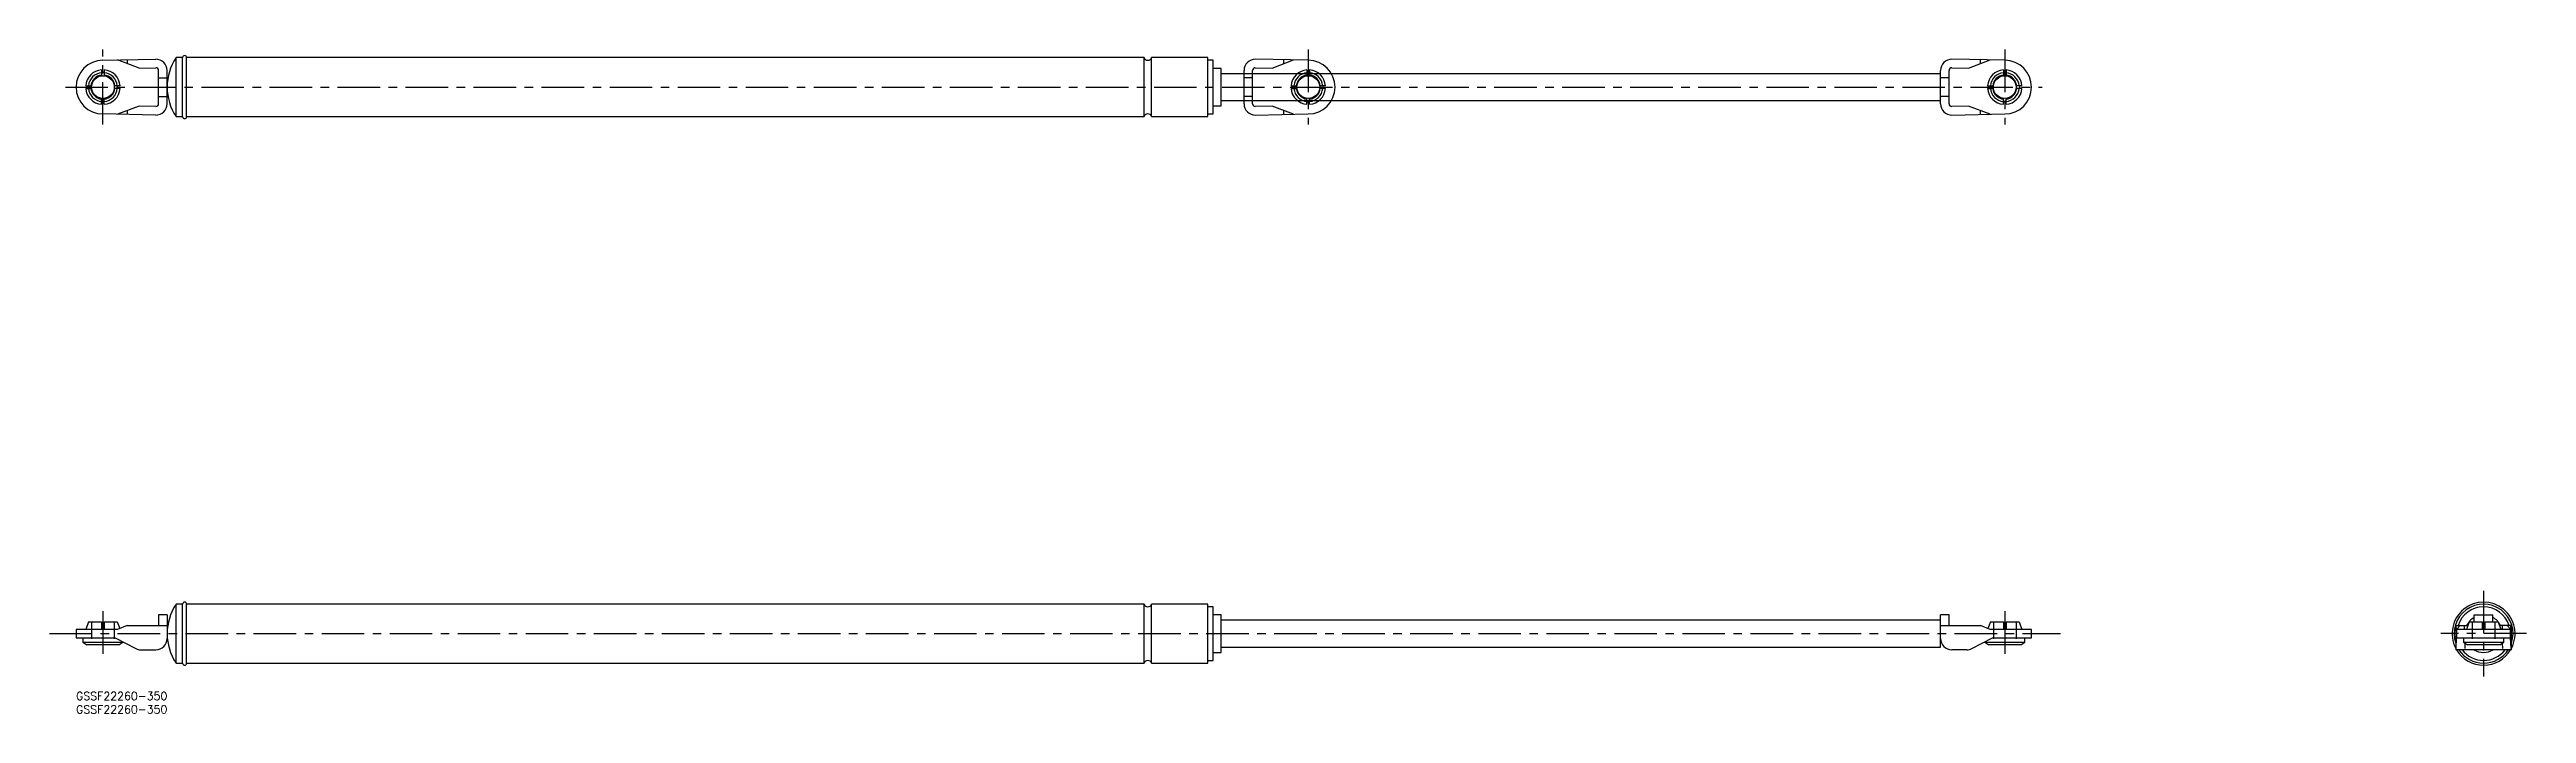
# Model space of a CAD drawing. Extents: x -10 to 915, y -8 to 240.
import ezdxf

# ---------------------------------------------------------------- set-up
doc = ezdxf.new("R2010")
doc.units = 0
doc.header["$LTSCALE"] = 0.5
doc.linetypes.add('CENTER', pattern=[50.8, 31.75, -6.35, 6.35, -6.35])
doc.linetypes.add('DASHED', pattern=[19.05, 12.7, -6.35])
for name, color, linetype in [('MSM_CENTER', 1, 'CENTER'), ('MSM_CONTINUOUS', 7, 'CONTINUOUS'), ('MSM_DASHED', 4, 'DASHED'), ('MSM_PART_NUMBER', 7, 'CONTINUOUS')]:
    doc.layers.add(name, color=color, linetype=linetype)
doc.styles.get("Standard").update_dxf_attribs({"font": 'txt.shx', "height": 3, "bigfont": 'bigfont.shx'})

# ---------------------------------------------------------------- blocks, each defined once
blk = doc.blocks.new('*U21')
at = {"layer": 'MSM_PART_NUMBER'}
blk.add_text('GSSF22260-350', height=3, dxfattribs=at).set_placement((0, -3))
blk = doc.blocks.new('*U22')
at = {"layer": 'MSM_PART_NUMBER'}
blk.add_text('GSSF22260-350', height=3, dxfattribs=at).set_placement((0, -8))

msp = doc.modelspace()

# ---------------------------------------------------------------- linework, layer by layer
at = {"layer": 'MSM_CENTER'}
for p, q in [((10, 211.62), (10, 239.62)), ((460, 239.62), (460, 211.62)), ((720, 239.62), (720, 211.62)), ((-4, 225.62), (734, 225.62)), ((898.76, 37.75), (898.76, 5.75)), ((10, 30.15), (10, 13.55)), ((720, 30.15), (720, 13.55)), ((-9.92, 21.75), (740.78, 21.75)), ((914.76, 21.75), (882.76, 21.75))]:
    msp.add_line(p, q, dxfattribs=at)
at = {"layer": 'MSM_CONTINUOUS'}
for p, q in [((9.5, 232.04), (9.5, 229.84)), ((10, 235.62), (29.71, 236.03)), ((10.5, 232.04), (10.5, 229.84)), ((23.5, 232.7), (15.5, 235.74)), ((19.09, 235.81), (19.09, 234.38)), ((23.5, 232.7), (29.78, 232.83)), ((30.8, 219.41), (30.8, 231.83)), ((34, 219.41), (34, 231.83)), ((39.75, 236.62), (37.3, 236.62)), ((37.3, 214.62), (37.3, 236.62)), ((39.75, 214.62), (39.75, 236.62)), ((398.67, 236.62), (41.25, 236.62)), ((41.25, 214.62), (41.25, 236.62)), ((398.67, 214.62), (398.67, 236.62)), ((422.5, 236.62), (401.5, 236.62)), ((401.5, 214.62), (401.5, 236.62)), ((422.5, 214.62), (422.5, 236.62)), ((424.5, 235.62), (422.5, 235.62)), ((424.5, 215.62), (424.5, 235.62)), ((427.5, 232.62), (424.5, 232.62)), ((427.5, 218.62), (427.5, 232.62)), ((436, 219.41), (436, 231.83)), ((439.2, 219.41), (439.2, 231.83)), ((440.22, 232.83), (446.5, 232.7)), ((460, 235.62), (440.29, 236.03)), ((446.5, 232.7), (454.5, 235.74)), ((450.91, 234.38), (450.91, 235.81)), ((459.5, 232.04), (459.5, 229.84)), ((460.5, 232.04), (460.5, 229.84)), ((696, 219.41), (696, 231.83)), ((699.2, 219.41), (699.2, 231.83)), ((700.22, 232.83), (706.5, 232.7)), ((720, 235.62), (700.29, 236.03)), ((706.5, 232.7), (714.5, 235.74)), ((710.91, 234.38), (710.91, 235.81)), ((719.5, 232.04), (719.5, 229.84)), ((720.5, 232.04), (720.5, 229.84)), ((3.58, 226.12), (5.78, 226.12)), ((3.58, 225.12), (5.78, 225.12)), ((4.5, 225.62), (4.52, 226.12)), ((4.52, 225.12), (4.5, 225.62)), ((16.42, 226.12), (14.22, 226.12)), ((16.42, 225.12), (14.22, 225.12)), ((30.8, 229.12), (34, 229.12)), ((30.8, 222.12), (34, 222.12)), ((696, 230.62), (427.5, 230.62)), ((439.2, 229.12), (436, 229.12)), ((439.2, 222.12), (436, 222.12)), ((453.58, 226.12), (455.78, 226.12)), ((453.58, 225.12), (455.78, 225.12)), ((466.42, 226.12), (464.22, 226.12)), ((466.42, 225.12), (464.22, 225.12)), ((465.48, 226.12), (465.5, 225.62)), ((465.5, 225.62), (465.48, 225.12)), ((699.2, 229.12), (696, 229.12)), ((699.2, 222.12), (696, 222.12)), ((713.58, 226.12), (715.78, 226.12)), ((713.58, 225.12), (715.78, 225.12)), ((726.42, 226.12), (724.22, 226.12)), ((726.42, 225.12), (724.22, 225.12)), ((725.48, 226.12), (725.5, 225.62)), ((725.5, 225.62), (725.48, 225.12)), ((9.5, 219.2), (9.5, 221.4)), ((29.71, 215.21), (10, 215.62)), ((10.5, 219.2), (10.5, 221.4)), ((23.5, 218.54), (15.5, 215.51)), ((19.09, 216.87), (19.09, 215.43)), ((29.78, 218.41), (23.5, 218.54)), ((37.3, 214.62), (39.75, 214.62)), ((41.25, 214.62), (398.67, 214.62)), ((401.5, 214.62), (422.5, 214.62)), ((422.5, 215.62), (424.5, 215.62)), ((424.5, 218.62), (427.5, 218.62)), ((427.5, 220.62), (696, 220.62)), ((446.5, 218.54), (440.22, 218.41)), ((440.29, 215.21), (460, 215.62)), ((454.5, 215.51), (446.5, 218.54)), ((450.91, 215.43), (450.91, 216.87)), ((459.5, 219.2), (459.5, 221.4)), ((460.5, 219.2), (460.5, 221.4)), ((706.5, 218.54), (700.22, 218.41)), ((700.29, 215.21), (720, 215.62)), ((714.5, 215.51), (706.5, 218.54)), ((710.91, 215.43), (710.91, 216.87)), ((719.5, 219.2), (719.5, 221.4)), ((720.5, 219.2), (720.5, 221.4)), ((34, 28.75), (30.8, 28.75)), ((30.8, 28.75), (30.8, 24.75)), ((34, 28.75), (34, 19.95)), ((39.75, 32.75), (37.3, 32.75)), ((37.3, 10.75), (37.3, 32.75)), ((39.75, 10.75), (39.75, 32.75)), ((398.67, 32.75), (41.25, 32.75)), ((41.25, 10.75), (41.25, 32.75)), ((398.67, 10.75), (398.67, 32.75)), ((422.5, 32.75), (401.5, 32.75)), ((401.5, 10.75), (401.5, 32.75)), ((422.5, 10.75), (422.5, 32.75)), ((424.5, 31.75), (422.5, 31.75)), ((424.5, 11.75), (424.5, 31.75)), ((427.5, 28.75), (424.5, 28.75)), ((427.5, 14.75), (427.5, 28.75)), ((696, 16.75), (696, 28.75)), ((699.2, 28.75), (696, 28.75)), ((699.2, 24.75), (699.2, 28.75)), ((895.26, 26.15), (895.26, 28.75)), ((895.26, 28.75), (902.26, 28.75)), ((902.26, 26.15), (902.26, 28.75)), ((0, 23.35), (0, 20.15)), ((15.5, 23.35), (0, 23.35)), ((0, 20.15), (14.54, 20.15)), ((2.5, 20.15), (2.5, 18.55)), ((2.5, 18.55), (4, 17.55)), ((2.5, 18.55), (17.5, 18.55)), ((4.62, 26.15), (3.58, 23.35)), ((4.62, 26.15), (9.5, 26.15)), ((9.5, 26.15), (9.5, 23.35)), ((10.5, 26.15), (15.38, 26.15)), ((10.5, 26.15), (10.5, 23.35)), ((14.54, 20.15), (22.3, 16.21)), ((15.38, 26.15), (16.3, 23.66)), ((19.09, 24.75), (15.5, 23.35)), ((16, 17.55), (17.5, 18.55)), ((17.5, 18.55), (17.5, 18.65)), ((19.09, 24.75), (34, 24.75)), ((696, 26.75), (427.5, 26.75)), ((696, 24.75), (710.91, 24.75)), ((707.7, 16.21), (715.46, 20.15)), ((714.5, 23.35), (710.91, 24.75)), ((712.5, 18.65), (712.5, 18.55)), ((712.5, 18.55), (714, 17.55)), ((712.5, 18.55), (727.5, 18.55)), ((714.62, 26.15), (713.7, 23.66)), ((730, 23.35), (714.5, 23.35)), ((714.62, 26.15), (719.5, 26.15)), ((715.46, 20.15), (730, 20.15)), ((719.5, 26.15), (719.5, 23.35)), ((720.5, 26.15), (725.38, 26.15)), ((720.5, 26.15), (720.5, 23.35)), ((725.38, 26.15), (726.42, 23.35)), ((726, 17.55), (727.5, 18.55)), ((727.5, 18.55), (727.5, 20.15)), ((730, 20.15), (730, 23.35)), ((888.35, 24.75), (888.35, 15.75)), ((888.35, 24.75), (892.86, 24.75)), ((888.51, 16.21), (888.67, 20.15)), ((888.65, 23.35), (888.57, 24.75)), ((890.01, 24.75), (888.65, 23.35)), ((908.88, 23.35), (888.65, 23.35)), ((888.67, 20.15), (908.86, 20.15)), ((888.76, 20.15), (888.76, 23.35)), ((891.26, 20.15), (891.26, 18.55)), ((891.26, 18.55), (892.76, 17.55)), ((891.26, 18.55), (906.26, 18.55)), ((891.68, 23.35), (891.68, 24.75)), ((893.38, 26.15), (892.34, 23.35)), ((893.38, 26.15), (898.26, 26.15)), ((898.26, 26.15), (898.26, 23.35)), ((899.26, 26.15), (904.14, 26.15)), ((899.26, 26.15), (899.26, 23.35)), ((904.14, 26.15), (905.18, 23.35)), ((909.17, 24.75), (904.66, 24.75)), ((904.76, 17.55), (906.26, 18.55)), ((905.84, 23.35), (905.84, 24.75)), ((906.26, 18.55), (906.26, 20.15)), ((907.52, 24.75), (908.88, 23.35)), ((908.76, 20.15), (908.76, 23.35)), ((909.02, 16.21), (908.86, 20.15)), ((908.88, 23.35), (908.95, 24.75)), ((909.17, 15.75), (909.17, 24.75)), ((16, 17.55), (4, 17.55)), ((24.2, 15.75), (29.8, 15.75)), ((37.3, 10.75), (39.75, 10.75)), ((41.25, 10.75), (398.67, 10.75)), ((401.5, 10.75), (422.5, 10.75)), ((422.5, 11.75), (424.5, 11.75)), ((424.5, 14.75), (427.5, 14.75)), ((427.5, 16.75), (696, 16.75)), ((705.8, 15.75), (700.2, 15.75)), ((726, 17.55), (714, 17.55)), ((909.17, 15.75), (888.35, 15.75)), ((891.79, 18.2), (891.71, 16.21)), ((904.76, 17.55), (892.76, 17.55)), ((905.74, 18.2), (905.82, 16.21))]:
    msp.add_line(p, q, dxfattribs=at)
for points in [[(888.47, 15.75, 0), (888.47, 15.75, 0), (888.47, 15.75, 0), (888.47, 15.75, 0), (888.47, 15.75, 0), (888.47, 15.75, 0), (888.47, 15.75, 0), (888.47, 15.75, 0), (888.47, 15.75, 0), (888.47, 15.75, 0), (888.47, 15.75, 0), (888.47, 15.75, 0), (888.47, 15.75, 0), (888.47, 15.75, 0), (888.47, 15.76, 0), (888.47, 15.76, 0), (888.47, 15.76, 0), (888.47, 15.76, 0), (888.47, 15.76, 0), (888.47, 15.76, 0), (888.47, 15.76, 0), (888.47, 15.76, 0), (888.47, 15.76, 0), (888.47, 15.77, 0), (888.47, 15.77, 0), (888.47, 15.77, 0), (888.47, 15.77, 0), (888.47, 15.77, 0), (888.48, 15.77, 0), (888.48, 15.77, 0), (888.48, 15.78, 0), (888.48, 15.78, 0), (888.48, 15.78, 0), (888.48, 15.78, 0), (888.48, 15.78, 0), (888.48, 15.78, 0), (888.48, 15.79, 0), (888.48, 15.79, 0), (888.48, 15.79, 0), (888.48, 15.79, 0), (888.48, 15.8, 0), (888.48, 15.8, 0), (888.48, 15.8, 0), (888.48, 15.8, 0), (888.48, 15.8, 0), (888.48, 15.81, 0), (888.48, 15.81, 0), (888.48, 15.81, 0), (888.48, 15.82, 0), (888.48, 15.82, 0), (888.48, 15.82, 0), (888.48, 15.82, 0), (888.48, 15.83, 0), (888.48, 15.83, 0), (888.48, 15.83, 0), (888.48, 15.84, 0), (888.48, 15.84, 0), (888.48, 15.84, 0), (888.48, 15.85, 0), (888.49, 15.85, 0), (888.49, 15.85, 0), (888.49, 15.86, 0), (888.49, 15.86, 0), (888.49, 15.86, 0), (888.49, 15.87, 0), (888.49, 15.87, 0), (888.49, 15.87, 0), (888.49, 15.88, 0), (888.49, 15.88, 0), (888.49, 15.88, 0), (888.49, 15.89, 0), (888.49, 15.89, 0), (888.49, 15.9, 0), (888.49, 15.9, 0), (888.49, 15.9, 0), (888.49, 15.91, 0), (888.49, 15.91, 0), (888.49, 15.92, 0), (888.49, 15.92, 0), (888.49, 15.93, 0), (888.49, 15.93, 0), (888.49, 15.93, 0), (888.49, 15.94, 0), (888.49, 15.94, 0), (888.49, 15.95, 0), (888.49, 15.95, 0), (888.49, 15.96, 0), (888.49, 15.96, 0), (888.49, 15.97, 0), (888.49, 15.97, 0), (888.49, 15.98, 0), (888.49, 15.98, 0), (888.5, 15.99, 0), (888.5, 15.99, 0), (888.5, 16, 0), (888.5, 16, 0), (888.5, 16.01, 0), (888.5, 16.01, 0), (888.5, 16.02, 0), (888.5, 16.03, 0), (888.5, 16.03, 0), (888.5, 16.04, 0), (888.5, 16.04, 0), (888.5, 16.05, 0), (888.5, 16.05, 0), (888.5, 16.06, 0), (888.5, 16.07, 0), (888.5, 16.07, 0), (888.5, 16.08, 0), (888.5, 16.08, 0), (888.5, 16.09, 0), (888.5, 16.09, 0), (888.5, 16.1, 0), (888.5, 16.11, 0), (888.5, 16.11, 0), (888.5, 16.12, 0), (888.5, 16.13, 0), (888.5, 16.13, 0), (888.5, 16.14, 0), (888.5, 16.15, 0), (888.5, 16.15, 0), (888.5, 16.16, 0), (888.5, 16.17, 0), (888.5, 16.17, 0), (888.5, 16.18, 0), (888.5, 16.19, 0), (888.5, 16.19, 0), (888.5, 16.2, 0), (888.5, 16.21, 0)], [(909.02, 16.21, 0), (909.02, 16.2, 0), (909.02, 16.19, 0), (909.02, 16.19, 0), (909.02, 16.18, 0), (909.02, 16.17, 0), (909.02, 16.17, 0), (909.02, 16.16, 0), (909.02, 16.15, 0), (909.02, 16.15, 0), (909.02, 16.14, 0), (909.02, 16.13, 0), (909.02, 16.13, 0), (909.02, 16.12, 0), (909.02, 16.11, 0), (909.02, 16.11, 0), (909.02, 16.1, 0), (909.02, 16.09, 0), (909.02, 16.09, 0), (909.02, 16.08, 0), (909.02, 16.08, 0), (909.02, 16.07, 0), (909.02, 16.07, 0), (909.02, 16.06, 0), (909.02, 16.05, 0), (909.02, 16.05, 0), (909.02, 16.04, 0), (909.03, 16.04, 0), (909.03, 16.03, 0), (909.03, 16.03, 0), (909.03, 16.02, 0), (909.03, 16.01, 0), (909.03, 16.01, 0), (909.03, 16, 0), (909.03, 16, 0), (909.03, 15.99, 0), (909.03, 15.99, 0), (909.03, 15.98, 0), (909.03, 15.98, 0), (909.03, 15.97, 0), (909.03, 15.97, 0), (909.03, 15.96, 0), (909.03, 15.96, 0), (909.03, 15.95, 0), (909.03, 15.95, 0), (909.03, 15.94, 0), (909.03, 15.94, 0), (909.03, 15.93, 0), (909.03, 15.93, 0), (909.03, 15.93, 0), (909.03, 15.92, 0), (909.03, 15.92, 0), (909.03, 15.91, 0), (909.03, 15.91, 0), (909.03, 15.9, 0), (909.03, 15.9, 0), (909.03, 15.9, 0), (909.03, 15.89, 0), (909.03, 15.89, 0), (909.03, 15.88, 0), (909.04, 15.88, 0), (909.04, 15.88, 0), (909.04, 15.87, 0), (909.04, 15.87, 0), (909.04, 15.87, 0), (909.04, 15.86, 0), (909.04, 15.86, 0), (909.04, 15.86, 0), (909.04, 15.85, 0), (909.04, 15.85, 0), (909.04, 15.85, 0), (909.04, 15.84, 0), (909.04, 15.84, 0), (909.04, 15.84, 0), (909.04, 15.83, 0), (909.04, 15.83, 0), (909.04, 15.83, 0), (909.04, 15.82, 0), (909.04, 15.82, 0), (909.04, 15.82, 0), (909.04, 15.82, 0), (909.04, 15.81, 0), (909.04, 15.81, 0), (909.04, 15.81, 0), (909.04, 15.8, 0), (909.04, 15.8, 0), (909.04, 15.8, 0), (909.04, 15.8, 0), (909.04, 15.8, 0), (909.04, 15.79, 0), (909.04, 15.79, 0), (909.05, 15.79, 0), (909.05, 15.79, 0), (909.05, 15.78, 0), (909.05, 15.78, 0), (909.05, 15.78, 0), (909.05, 15.78, 0), (909.05, 15.78, 0), (909.05, 15.78, 0), (909.05, 15.77, 0), (909.05, 15.77, 0), (909.05, 15.77, 0), (909.05, 15.77, 0), (909.05, 15.77, 0), (909.05, 15.77, 0), (909.05, 15.77, 0), (909.05, 15.76, 0), (909.05, 15.76, 0), (909.05, 15.76, 0), (909.05, 15.76, 0), (909.05, 15.76, 0), (909.05, 15.76, 0), (909.05, 15.76, 0), (909.05, 15.76, 0), (909.05, 15.76, 0), (909.05, 15.75, 0), (909.05, 15.75, 0), (909.05, 15.75, 0), (909.05, 15.75, 0), (909.05, 15.75, 0), (909.05, 15.75, 0), (909.05, 15.75, 0), (909.05, 15.75, 0), (909.06, 15.75, 0), (909.06, 15.75, 0), (909.06, 15.75, 0), (909.06, 15.75, 0), (909.06, 15.75, 0), (909.06, 15.75, 0)]]:
    msp.add_polyline3d(points, dxfattribs=at)
for centre in [(10, 225.62), (460, 225.62), (720, 225.62)]:
    msp.add_circle(centre, 4.25, dxfattribs=at)
for centre, radius, start, end in [((10, 225.62), 10, 90, 270), ((10, 225.62), 6.44, 94.45407, 175.54593), ((10, 225.62), 6.44, 4.45407, 85.54593), ((29.8, 231.83), 4.2, 0, 91.19349), ((29.8, 231.83), 1, 0, 91.19349), ((54, 225.62), 20, 146.63299, 213.36701), ((40.5, 236.62), 0.75, 0, 180), ((400.09, 237.12), 1.5, 199.47122, 340.52878), ((440.2, 231.83), 4.2, 88.80651, 180), ((440.2, 231.83), 1, 88.80651, 180), ((460, 225.62), 6.44, 94.45407, 175.54593), ((460, 225.62), 10, 270, 90), ((460, 225.62), 6.44, 4.45407, 85.54593), ((700.2, 231.83), 4.2, 88.80651, 180), ((700.2, 231.83), 1, 88.80651, 180), ((720, 225.62), 6.44, 94.45407, 175.54593), ((720, 225.62), 10, 270, 90), ((720, 225.62), 6.44, 4.45407, 85.54593), ((10, 225.62), 6.44, 184.45407, 265.54593), ((10, 225.62), 5.4, 95.31277, 174.68723), ((10, 225.62), 5.4, 185.31277, 264.68723), ((10, 225.62), 4.5, 96.37937, 173.62063), ((10, 225.62), 4.5, 186.37937, 263.62063), ((10, 225.62), 5.5, 84.78409, 95.21591), ((10, 225.62), 5.4, 5.31277, 84.68723), ((10, 225.62), 4.5, 6.37937, 83.62063), ((10, 225.62), 6.44, 274.45407, 355.54593), ((10, 225.62), 5.4, 275.31277, 354.68723), ((10, 225.62), 4.5, 276.37937, 353.62063), ((10.09, 225.62), 5.41, 354.71195, 5.30829), ((460, 225.62), 6.44, 184.45407, 265.54593), ((459.91, 225.62), 5.41, 174.71195, 185.30829), ((460, 225.62), 5.4, 95.31277, 174.68723), ((460, 225.62), 5.4, 185.31277, 264.68723), ((460, 225.62), 4.5, 96.37937, 173.62063), ((460, 225.62), 4.5, 186.37937, 263.62063), ((460, 225.62), 5.5, 84.78409, 95.21591), ((460, 225.62), 5.4, 5.31277, 84.68723), ((460, 225.62), 4.5, 6.37937, 83.62063), ((460, 225.62), 4.5, 276.37937, 353.62063), ((460, 225.62), 5.4, 275.31277, 354.68723), ((460, 225.62), 6.44, 274.45407, 355.54593), ((720, 225.62), 6.44, 184.45407, 265.54593), ((719.91, 225.62), 5.41, 174.71195, 185.30829), ((720, 225.62), 5.4, 95.31277, 174.68723), ((720, 225.62), 5.4, 185.31277, 264.68723), ((720, 225.62), 4.5, 96.37937, 173.62063), ((720, 225.62), 4.5, 186.37937, 263.62063), ((720, 225.62), 5.5, 84.78409, 95.21591), ((720, 225.62), 5.4, 5.31277, 84.68723), ((720, 225.62), 4.5, 6.37937, 83.62063), ((720, 225.62), 4.5, 276.37937, 353.62063), ((720, 225.62), 5.4, 275.31277, 354.68723), ((720, 225.62), 6.44, 274.45407, 355.54593), ((10, 225.62), 5.5, 264.78409, 275.21591), ((29.8, 219.41), 4.2, 268.80651, 0), ((29.8, 219.41), 1, 268.80651, 0), ((40.5, 214.62), 0.75, 180, 0), ((400.09, 214.12), 1.5, 19.47122, 160.52878), ((440.2, 219.41), 4.2, 180, 271.19349), ((440.2, 219.41), 1, 180, 271.19349), ((460, 225.62), 5.5, 264.78409, 275.21591), ((700.2, 219.41), 4.2, 180, 271.19349), ((700.2, 219.41), 1, 180, 271.19349), ((720, 225.62), 5.5, 264.78409, 275.21591), ((54, 21.75), 20, 146.63299, 213.36701), ((40.5, 32.75), 0.75, 0, 180), ((400.09, 33.25), 1.5, 199.47122, 340.52878), ((898.76, 21.75), 11.75, 332.38628, 207.6137), ((898.76, 21.75), 11, 341.17491, 198.82509), ((898.76, 21.75), 10, 17.4576, 162.5424), ((898.76, 21.75), 7, 120, 154.62307), ((898.76, 21.75), 7, 25.37693, 60), ((29.8, 19.95), 4.2, 270, 0), ((700.2, 19.95), 4.2, 180, 270), ((24.2, 19.95), 4.2, 243.03406, 270), ((40.5, 10.75), 0.75, 180, 0), ((400.09, 10.25), 1.5, 19.47122, 160.52878), ((705.8, 19.95), 4.2, 270, 296.96594), ((898.76, 21.75), 11.75, 210.70636, 329.29364), ((898.76, 21.75), 11, 213.05573, 326.94427), ((898.76, 21.75), 10, 216.8699, 323.1301), ((898.76, 21.75), 7, 238.99728, 301.00272)]:
    msp.add_arc(centre, radius, start, end, dxfattribs=at)
at = {"layer": 'MSM_DASHED'}
for p, q in [((5.75, 26.15), (5.75, 17.55)), ((14.25, 26.15), (14.25, 17.55)), ((715.75, 26.15), (715.75, 17.55)), ((724.25, 26.15), (724.25, 17.55)), ((894.51, 26.15), (894.51, 17.55)), ((903.01, 26.15), (903.01, 17.55))]:
    msp.add_line(p, q, dxfattribs=at)

# ---------------------------------------------------------------- block references
at = {"layer": 'MSM_CONTINUOUS'}
for name in ['*U21', '*U22']:
    msp.add_blockref(name, (0, 0), dxfattribs=at)

doc.saveas('drawing.dxf')
